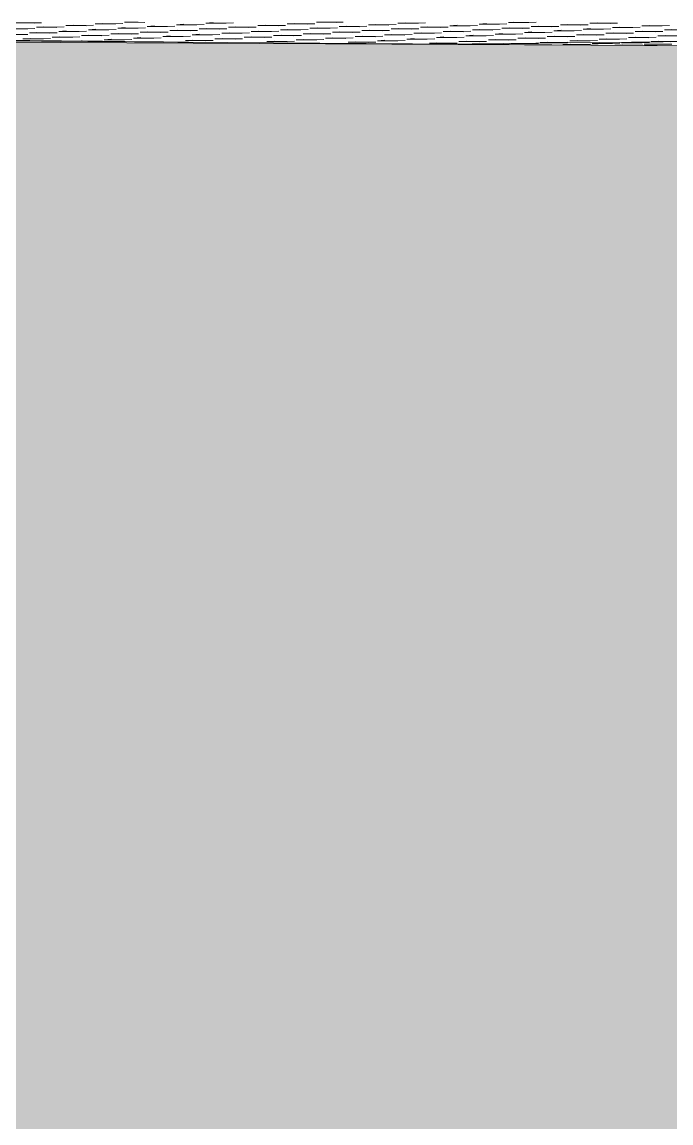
# Model space of a CAD drawing. Header units: millimetres. Extents: x 239748 to 326588, y -19262 to 5561.
# Drawn here: x 258579 to 260539, y -3525 to -200 of the extents above; entities that cross this region are included whole.
import ezdxf

# ---------------------------------------------------------------- set-up
doc = ezdxf.new("R2010")
doc.units = ezdxf.units.MM
doc.header["$MEASUREMENT"] = 0
doc.layers.add('New_2D Drafting - General_Pen_No__1', color=7, linetype='Continuous', lineweight=13)
doc.layers.add('New_Site & Landscape - Terrain_Pen_No__1', color=7, linetype='Continuous', lineweight=13)
for name, color, linetype, lineweight, true_color in [('New_2D Drafting - General_Pen_No__61', 7, 'Continuous', 20, 0x6a6a6a), ('New_Site & Landscape - Terrain_Pen_No__180', 7, 'Continuous', 15, 0xd6cda7), ('New_Site & Landscape - Terrain_Pen_No__93', 7, 'Continuous', 13, 0xa2a233)]:
    doc.layers.add(name, color=color, linetype=linetype, lineweight=lineweight, true_color=true_color)

msp = doc.modelspace()

# ---------------------------------------------------------------- hatches: boundary and pattern name
at = {"layer": 'New_2D Drafting - General_Pen_No__61', "linetype": 'Continuous', "lineweight": 20, "true_color": 0x6a6a6a}
h = msp.add_hatch(dxfattribs=at)
h.set_pattern_fill('Dashed_0001', color=251, style=0, pattern_type=2)
h.set_pattern_definition([(45, (0, 0), (-183.84776, 183.84776), [195, -65]), (45, (7e-14, 183.85), (-183.84776, 183.84776), [195, -65])])
h.paths.add_polyline_path([(239750.0788, -623.3184), (239760.5803, -4753.4379), (239760.5803, -19262.3247), (278828.6527, -19262.3247), (278828.6169, -286.9357), (268610.0254, -272.2694), (266963.5283, -271.0107), (261898.0667, -277.5182), (250285.9898, -219.4916), (248306.7808, -203.641), (242648.744, -453.8141)])
at = {"layer": 'New_Site & Landscape - Terrain_Pen_No__180', "linetype": 'Continuous', "lineweight": 0, "true_color": 0x353329}
msp.add_hatch(color=250, dxfattribs=at).paths.add_polyline_path([(239747.5775, -15138.6962), (278833.3935, -15138.6962), (278833.3935, -288.2314), (266866.4444, -271.275), (264383.6735, -267.1142), (262140.4658, -282.5803), (258357.3867, -255.6815), (251840.7474, -227.8826), (248111.8541, -213.5708), (246133.7175, -287.173), (242881.8612, -438.6115), (239747.5775, -643.0118)])

# ---------------------------------------------------------------- linework, layer by layer
at = {"layer": 'New_2D Drafting - General_Pen_No__1', "color": 7, "linetype": 'Continuous', "lineweight": 13, "flags": 128}
msp.add_lwpolyline([(239750.0788, -623.3184), (239760.5803, -4753.4379), (239760.5803, -19262.3247), (278828.6527, -19262.3247), (278828.6169, -286.9357), (268610.0254, -272.2694), (266963.5283, -271.0107), (261898.0667, -277.5182), (250285.9898, -219.4916), (248306.7808, -203.641), (242648.744, -453.8141)], close=True, dxfattribs=at)
at = {"layer": 'New_Site & Landscape - Terrain_Pen_No__1', "color": 7, "linetype": 'Continuous', "lineweight": 13}
for p, q in [((253748.4421, -200.1408), (259081.8968, -260.8329)), ((258533.8365, -220.3486), (258617.4226, -219.7563)), ((258533.8365, -220.3486), (258595.2518, -221.0076)), ((258554.2239, -202.6969), (258637.8099, -202.1046)), ((258554.2239, -202.6969), (258615.6392, -203.3559)), ((258602.132, -232.9951), (258624.3027, -231.7438)), ((258602.132, -232.9951), (258685.718, -232.4028)), ((258622.5194, -215.3434), (258644.6901, -214.0921)), ((258622.5194, -215.3434), (258706.1054, -214.7511)), ((258622.5194, -215.3434), (258683.9347, -216.0024)), ((258690.8149, -227.9899), (258712.9856, -226.7386)), ((258690.8149, -227.9899), (258774.4009, -227.3976)), ((258690.8149, -227.9899), (258752.2302, -228.6489)), ((258711.2022, -210.3382), (258733.3729, -209.0869)), ((258711.2022, -210.3382), (258794.7882, -209.7459)), ((258711.2022, -210.3382), (258772.6175, -210.9972)), ((258779.4977, -222.9846), (258801.6684, -221.7333)), ((258779.4977, -222.9846), (258863.0837, -222.3923)), ((258779.4977, -222.9846), (258840.913, -223.6436)), ((258799.8851, -205.3329), (258822.0558, -204.0816)), ((258799.8851, -205.3329), (258883.4711, -204.7406)), ((258799.8851, -205.3329), (258861.3004, -205.9919)), ((258868.1806, -217.9794), (258890.3513, -216.7281)), ((258868.1806, -217.9794), (258951.7666, -217.3871)), ((258868.1806, -217.9794), (258929.5959, -218.6384)), ((258888.5679, -200.3277), (258929.7714, -200.0357)), ((258888.5679, -200.3277), (258893.7282, -200.0365)), ((258888.5679, -200.3277), (258949.9832, -200.9867)), ((258936.4761, -230.6259), (258958.6468, -229.3746)), ((258936.4761, -230.6259), (259020.0621, -230.0336)), ((258936.4761, -230.6259), (258997.8914, -231.2849)), ((258956.8634, -212.9742), (258979.0341, -211.7229)), ((258956.8634, -212.9742), (259040.4494, -212.3819)), ((258956.8634, -212.9742), (259018.2787, -213.6332)), ((259025.1589, -225.6207), (259047.3296, -224.3693)), ((259025.1589, -225.6207), (259108.7449, -225.0283)), ((259025.1589, -225.6207), (259086.5742, -226.2797)), ((259045.5463, -207.9689), (259067.717, -206.7176)), ((259045.5463, -207.9689), (259129.1323, -207.3766)), ((259045.5463, -207.9689), (259106.9616, -208.6279)), ((259113.8418, -220.6154), (259136.0125, -219.3641)), ((259113.8418, -220.6154), (259197.4278, -220.0231)), ((259113.8418, -220.6154), (259175.2571, -221.2744)), ((259134.2291, -202.9637), (259156.3998, -201.7124)), ((259134.2291, -202.9637), (259217.8151, -202.3714)), ((259134.2291, -202.9637), (259195.6444, -203.6227)), ((259182.1373, -233.2619), (259204.308, -232.0106)), ((259182.1373, -233.2619), (259265.7233, -232.6696)), ((259202.5246, -215.6102), (259224.6953, -214.3589)), ((259202.5246, -215.6102), (259286.1106, -215.0179)), ((259202.5246, -215.6102), (259263.9399, -216.2692)), ((259270.8201, -228.2567), (259292.9908, -227.0054)), ((259270.8201, -228.2567), (259354.4061, -227.6644)), ((259270.8201, -228.2567), (259332.2354, -228.9157)), ((259291.2075, -210.605), (259313.3782, -209.3536)), ((259291.2075, -210.605), (259374.7935, -210.0126)), ((259291.2075, -210.605), (259352.6227, -211.264)), ((259359.5029, -223.2514), (259381.6737, -222.0001)), ((259359.5029, -223.2514), (259420.9182, -223.9104)), ((259359.503, -223.2514), (259443.089, -222.6591)), ((259379.8903, -205.5997), (259402.061, -204.3484)), ((259379.8903, -205.5997), (259463.4763, -205.0074)), ((259379.8903, -205.5997), (259441.3056, -206.2587)), ((259448.1858, -218.2462), (259470.3565, -216.9949)), ((259448.1858, -218.2462), (259531.7718, -217.6539)), ((259448.1858, -218.2462), (259509.6011, -218.9052)), ((259468.5731, -200.5945), (259549.1977, -200.0232)), ((259468.5731, -200.5945), (259478.6705, -200.0246)), ((259468.5731, -200.5945), (259529.9884, -201.2535)), ((259516.4813, -230.8927), (259538.652, -229.6414)), ((259516.4813, -230.8927), (259600.0673, -230.3004)), ((259516.4813, -230.8927), (259577.8966, -231.5517)), ((259536.8686, -213.241), (259559.0394, -211.9897)), ((259536.8686, -213.241), (259620.4547, -212.6487)), ((259536.8686, -213.241), (259598.2839, -213.9)), ((259605.1641, -225.8874), (259627.3349, -224.6361)), ((259605.1641, -225.8874), (259688.7501, -225.2951)), ((259605.1641, -225.8874), (259666.5794, -226.5464)), ((259625.5515, -208.2357), (259647.7222, -206.9844)), ((259625.5515, -208.2357), (259709.1375, -207.6434)), ((259625.5515, -208.2357), (259686.9668, -208.8947)), ((259693.847, -220.8822), (259716.0177, -219.6309)), ((259693.847, -220.8822), (259777.433, -220.2899)), ((259693.847, -220.8822), (259755.2623, -221.5412)), ((259714.2343, -203.2305), (259736.405, -201.9792)), ((259714.2343, -203.2305), (259797.8203, -202.6382)), ((259714.2343, -203.2305), (259775.6496, -203.8895)), ((259762.1425, -233.5287), (259784.3132, -232.2774)), ((259782.5298, -215.877), (259804.7005, -214.6257)), ((259782.5298, -215.877), (259866.1158, -215.2847)), ((259782.5298, -215.877), (259843.9451, -216.536)), ((266963.5494, -199.8387), (259841.7073, -266.2354)), ((259850.8253, -228.5234), (259872.996, -227.2721)), ((259850.8253, -228.5234), (259934.4113, -227.9311)), ((259850.8253, -228.5234), (259912.2406, -229.1824)), ((259871.2127, -210.8717), (259893.3834, -209.6204)), ((259871.2127, -210.8717), (259954.7987, -210.2794)), ((259871.2127, -210.8717), (259932.628, -211.5307)), ((259939.5082, -223.5182), (259961.6789, -222.2669)), ((259939.5082, -223.5182), (260023.0942, -222.9259)), ((259939.5082, -223.5182), (260000.9235, -224.1772)), ((259959.8955, -205.8665), (259982.0662, -204.6152)), ((259959.8955, -205.8665), (260043.4815, -205.2742)), ((259959.8955, -205.8665), (260021.3108, -206.5255)), ((260028.191, -218.513), (260050.3617, -217.2617)), ((260028.191, -218.513), (260111.777, -217.9207)), ((260028.191, -218.513), (260089.6063, -219.172)), ((260048.5784, -200.8613), (260063.6128, -200.0127)), ((260048.5784, -200.8613), (260132.1644, -200.269)), ((260048.5784, -200.8613), (260109.9937, -201.5203)), ((260096.4865, -231.1595), (260118.6572, -229.9081)), ((260096.4865, -231.1595), (260180.0725, -230.5672)), ((260096.4865, -231.1595), (260157.9018, -231.8185)), ((260116.8739, -213.5077), (260139.0446, -212.2564)), ((260116.8739, -213.5077), (260200.4599, -212.9154)), ((260116.8739, -213.5077), (260178.2892, -214.1668)), ((260185.1694, -226.1542), (260207.3401, -224.9029)), ((260185.1694, -226.1542), (260268.7554, -225.5619)), ((260185.1694, -226.1542), (260246.5847, -226.8132)), ((260205.5567, -208.5025), (260227.7274, -207.2512)), ((260205.5567, -208.5025), (260289.1427, -207.9102)), ((260205.5567, -208.5025), (260266.972, -209.1615)), ((260273.8522, -221.149), (260296.0229, -219.8977)), ((260273.8522, -221.149), (260357.4382, -220.5567)), ((260273.8522, -221.149), (260335.2675, -221.808)), ((260294.2396, -203.4973), (260316.4103, -202.246)), ((260294.2396, -203.4973), (260377.8256, -202.905)), ((260294.2396, -203.4973), (260355.6549, -204.1563)), ((260342.1477, -233.7955), (260364.3184, -232.5442)), ((260362.5351, -216.1438), (260384.7058, -214.8925)), ((260362.5351, -216.1438), (260446.1211, -215.5515)), ((260362.5351, -216.1438), (260423.9504, -216.8028)), ((260430.8305, -228.7902), (260453.0013, -227.5389)), ((260430.8306, -228.7902), (260514.4166, -228.1979)), ((260430.8306, -228.7902), (260492.2459, -229.4492)), ((260451.2179, -211.1385), (260473.3886, -209.8872)), ((260451.2179, -211.1385), (260534.8039, -210.5462)), ((260451.2179, -211.1385), (260512.6332, -211.7975)), ((260519.5134, -223.785), (260541.6841, -222.5337)), ((260519.5134, -223.785), (260603.0994, -223.1927)), ((260519.5134, -223.785), (260580.9287, -224.444)), ((258513.4492, -238.0003), (258597.0352, -237.408)), ((258581.7447, -250.6468), (258603.9154, -249.3955)), ((258581.7447, -250.6468), (258665.3307, -250.0545)), ((258581.7447, -250.6468), (258643.16, -251.3058)), ((258602.132, -232.9951), (258663.5473, -233.6541)), ((258660.0811, -257.8337), (258672.2109, -257.7504)), ((258670.4275, -245.6416), (258692.5982, -244.3903)), ((258670.4275, -245.6416), (258754.0135, -245.0493)), ((258670.4275, -245.6416), (258731.8428, -246.3006)), ((258738.723, -257.2937), (258758.7841, -257.156)), ((258738.723, -257.2937), (258812.4017, -257.7661)), ((258738.723, -257.2937), (258800.1383, -257.9819)), ((258758.7818, -257.1559), (258760.8937, -257.0367)), ((258759.1104, -240.6363), (258781.2811, -239.385)), ((258759.1104, -240.6363), (258842.6964, -240.044)), ((258759.1104, -240.6363), (258820.5257, -241.2954)), ((258812.3931, -257.766), (258822.309, -257.6958)), ((258827.4059, -253.2828), (258849.5766, -252.0315)), ((258827.4059, -253.2828), (258910.9919, -252.6905)), ((258827.4059, -253.2828), (258888.8212, -253.9418)), ((258847.7932, -235.6311), (258869.9639, -234.3798)), ((258847.7932, -235.6311), (258931.3792, -235.0388)), ((258847.7932, -235.6311), (258909.2085, -236.2901)), ((258916.0887, -248.2776), (258938.2594, -247.0263)), ((258916.0887, -248.2776), (258999.6747, -247.6853)), ((258916.0887, -248.2776), (258977.504, -248.9366)), ((258984.3842, -260.0463), (259002.0936, -259.9248)), ((258984.3842, -260.0463), (259049.4255, -260.4634)), ((258984.3842, -260.0463), (259007.1457, -260.3014)), ((259002.0912, -259.9247), (259006.5549, -259.6728)), ((259004.7716, -243.2724), (259026.9423, -242.0211)), ((259004.7716, -243.2724), (259088.3576, -242.6801)), ((259004.7716, -243.2724), (259066.1869, -243.9314)), ((259049.417, -260.4632), (259067.9702, -260.3318)), ((259073.0671, -255.9188), (259095.2378, -254.6675)), ((259073.0671, -255.9188), (259156.6531, -255.3265)), ((259073.0671, -255.9188), (259134.4824, -256.5778)), ((259093.4544, -238.2671), (259115.6251, -237.0158)), ((259093.4544, -238.2671), (259177.0404, -237.6748)), ((259093.4544, -238.2671), (259154.8697, -238.9261)), ((259161.7499, -250.9136), (259183.9206, -249.6623)), ((259161.7499, -250.9136), (259245.3359, -250.3213)), ((259161.7499, -250.9136), (259223.1652, -251.5726)), ((259182.1373, -233.2619), (259243.5526, -233.9209)), ((259250.4328, -245.9084), (259272.6035, -244.6571)), ((259250.4328, -245.9084), (259334.0188, -245.3161)), ((259250.4328, -245.9084), (259311.8481, -246.5674)), ((259318.7283, -258.5548), (259340.899, -257.3035)), ((259318.7283, -258.5548), (259402.3143, -257.9625)), ((259318.7283, -258.5548), (259380.1435, -259.2138)), ((259339.1156, -240.9031), (259361.2863, -239.6518)), ((259339.1156, -240.9031), (259422.7016, -240.3108)), ((259339.1156, -240.9031), (259400.5309, -241.5621)), ((259407.4111, -253.5496), (259429.5818, -252.2983)), ((259407.4111, -253.5496), (259490.9971, -252.9573)), ((259407.4111, -253.5496), (259468.8264, -254.2086)), ((259427.7984, -235.8979), (259511.3845, -235.3056)), ((259427.7984, -235.8979), (259489.2137, -236.5569)), ((259427.7985, -235.8979), (259449.9692, -234.6466)), ((259496.0939, -248.5444), (259518.2647, -247.2931)), ((259496.0939, -248.5444), (259579.68, -247.9521)), ((259496.0939, -248.5444), (259557.5092, -249.2034)), ((259564.3894, -261.1909), (259586.5602, -259.9395)), ((259564.3894, -261.1909), (259647.9755, -260.5985)), ((259564.3894, -261.1909), (259625.8047, -261.8499)), ((259584.7768, -243.5391), (259606.9475, -242.2878)), ((259584.7768, -243.5391), (259668.3628, -242.9468)), ((259584.7768, -243.5391), (259646.1921, -244.1981)), ((259653.0723, -256.1856), (259675.243, -254.9343)), ((259653.0723, -256.1856), (259736.6583, -255.5933)), ((259653.0723, -256.1856), (259714.4876, -256.8446)), ((259673.4596, -238.5339), (259695.6303, -237.2826)), ((259673.4596, -238.5339), (259757.0456, -237.9416)), ((259673.4596, -238.5339), (259734.8749, -239.1929)), ((259741.7551, -251.1804), (259763.9259, -249.9291)), ((259741.7551, -251.1804), (259825.3411, -250.5881)), ((259741.7551, -251.1804), (259803.1704, -251.8394)), ((259762.1425, -233.5287), (259845.7285, -232.9364)), ((259762.1425, -233.5287), (259823.5578, -234.1877)), ((259810.0506, -263.8269), (259832.2213, -262.5756)), ((259810.0506, -263.8269), (259893.6366, -263.2346)), ((259810.0506, -263.8269), (259871.4659, -264.4859)), ((259830.438, -246.1752), (259852.6087, -244.9238)), ((259830.438, -246.1752), (259914.024, -245.5828)), ((259830.438, -246.1752), (259891.8533, -246.8342)), ((259898.7335, -258.8216), (259920.9042, -257.5703)), ((259898.7335, -258.8216), (259982.3195, -258.2293)), ((259898.7335, -258.8216), (259960.1488, -259.4806)), ((259919.1208, -241.1699), (259941.2915, -239.9186)), ((259919.1208, -241.1699), (260002.7068, -240.5776)), ((259919.1208, -241.1699), (259980.5361, -241.8289)), ((259987.4163, -253.8164), (260009.587, -252.5651)), ((259987.4163, -253.8164), (260071.0023, -253.2241)), ((259987.4163, -253.8164), (260048.8316, -254.4754)), ((260007.8037, -236.1647), (260029.9744, -234.9134)), ((260007.8037, -236.1647), (260091.3897, -235.5724)), ((260007.8037, -236.1647), (260069.219, -236.8237)), ((260055.7118, -265.1318), (260139.2978, -264.4275)), ((260055.7118, -265.1318), (260077.8825, -264.5061)), ((260055.7118, -265.1318), (260117.1271, -265.0532)), ((260076.0992, -248.8112), (260098.2699, -247.5599)), ((260076.0992, -248.8112), (260159.6852, -248.2189)), ((260076.0992, -248.8112), (260137.5145, -249.4702)), ((260144.3947, -261.4576), (260166.5654, -260.2063)), ((260144.3947, -261.4576), (260227.9807, -260.8653)), ((260144.3947, -261.4576), (260205.81, -262.1166)), ((260164.782, -243.8059), (260186.9527, -242.5546)), ((260164.782, -243.8059), (260248.368, -243.2136)), ((260164.782, -243.8059), (260226.1973, -244.4649)), ((260233.0775, -256.4524), (260255.2482, -255.2011)), ((260233.0775, -256.4524), (260316.6635, -255.8601)), ((260233.0775, -256.4524), (260294.4928, -257.1114)), ((260253.4649, -238.8007), (260275.6356, -237.5494)), ((260253.4649, -238.8007), (260337.0509, -238.2084)), ((260253.4649, -238.8007), (260314.8802, -239.4597)), ((260301.373, -264.8176), (260384.959, -264.1133)), ((260301.373, -264.8176), (260323.5437, -264.1918)), ((260301.373, -264.8176), (260362.7883, -264.739)), ((260321.7604, -251.4472), (260343.9311, -250.1959)), ((260321.7604, -251.4472), (260405.3464, -250.8549)), ((260321.7604, -251.4472), (260383.1757, -252.1062)), ((260342.1477, -233.7955), (260425.7337, -233.2032)), ((260342.1477, -233.7955), (260403.563, -234.4545)), ((260390.0559, -262.3147), (260473.6419, -261.6104)), ((260390.0559, -262.3147), (260412.2266, -261.689)), ((260390.0559, -262.3147), (260451.4712, -262.2361)), ((260410.4432, -246.4419), (260432.6139, -245.1906)), ((260410.4432, -246.4419), (260494.0292, -245.8496)), ((260410.4432, -246.4419), (260471.8585, -247.1009)), ((260478.7387, -259.0884), (260500.9094, -257.8371)), ((260478.7387, -259.0884), (260562.3247, -258.4961)), ((260478.7387, -259.0884), (260538.9753, -259.7348)), ((260499.1261, -241.4367), (260521.2968, -240.1854)), ((260499.1261, -241.4367), (260582.7121, -240.8444)), ((260499.1261, -241.4367), (260560.5413, -242.0957)), ((259981.41, -267.2288), (259989.1997, -267.0089)), ((259999.7351, -267.3591), (260050.615, -266.9304)), ((260027.5957, -267.5572), (260028.4443, -267.5561)), ((260212.6902, -267.3204), (260296.2762, -266.6161)), ((260212.6902, -267.3204), (260234.8609, -266.6947)), ((260212.6902, -267.3204), (260274.1055, -267.2419)), ((260369.6685, -269.509), (260453.2545, -268.8047)), ((260369.6685, -269.509), (260391.8392, -268.8833)), ((260369.6685, -269.509), (260431.0838, -269.4305)), ((260458.3514, -267.0062), (260541.9374, -266.3019)), ((260458.3514, -267.0062), (260480.5221, -266.3805)), ((260458.3514, -267.0062), (260519.7667, -266.9276))]:
    msp.add_line(p, q, dxfattribs=at)
at = {"layer": 'New_Site & Landscape - Terrain_Pen_No__93', "color": 55, "linetype": 'Continuous', "lineweight": 13, "true_color": 0xa2a233, "flags": 128}
msp.add_lwpolyline([(278833.3935, -288.2314), (266866.4444, -271.275), (264383.6735, -267.1142), (262140.4658, -282.5803), (258357.3867, -255.6815), (251840.7474, -227.8826), (248111.8541, -213.5708), (246133.7175, -287.173), (242881.8612, -438.6115), (239747.5775, -643.0118)], dxfattribs=at)

doc.saveas('drawing.dxf')
